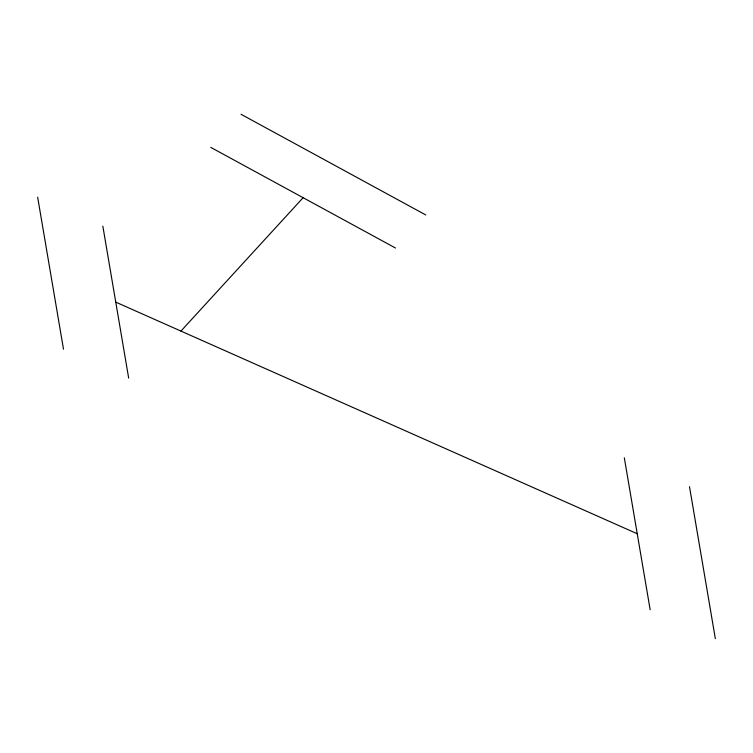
<?xml version="1.0" encoding="UTF-8"?>
<svg xmlns="http://www.w3.org/2000/svg" width="753" height="753" viewBox="0 0 753 753"><rect width="100%" height="100%" fill="white"/><g stroke="black" fill="none" stroke-linecap="round" stroke-linejoin="round"><path stroke-width="1.13" d="M180.936 331.085L303.12 197.7M115.755 302.132L637.236 533.755M241.054 114.296L425.784 214.963M210.755 147.372L395.494 248.029M689.503 486.711L715.35 638.704M624.312 457.758L650.168 609.751M102.832 226.135L128.678 378.128M37.65 197.192L63.497 349.176"/></g></svg>
